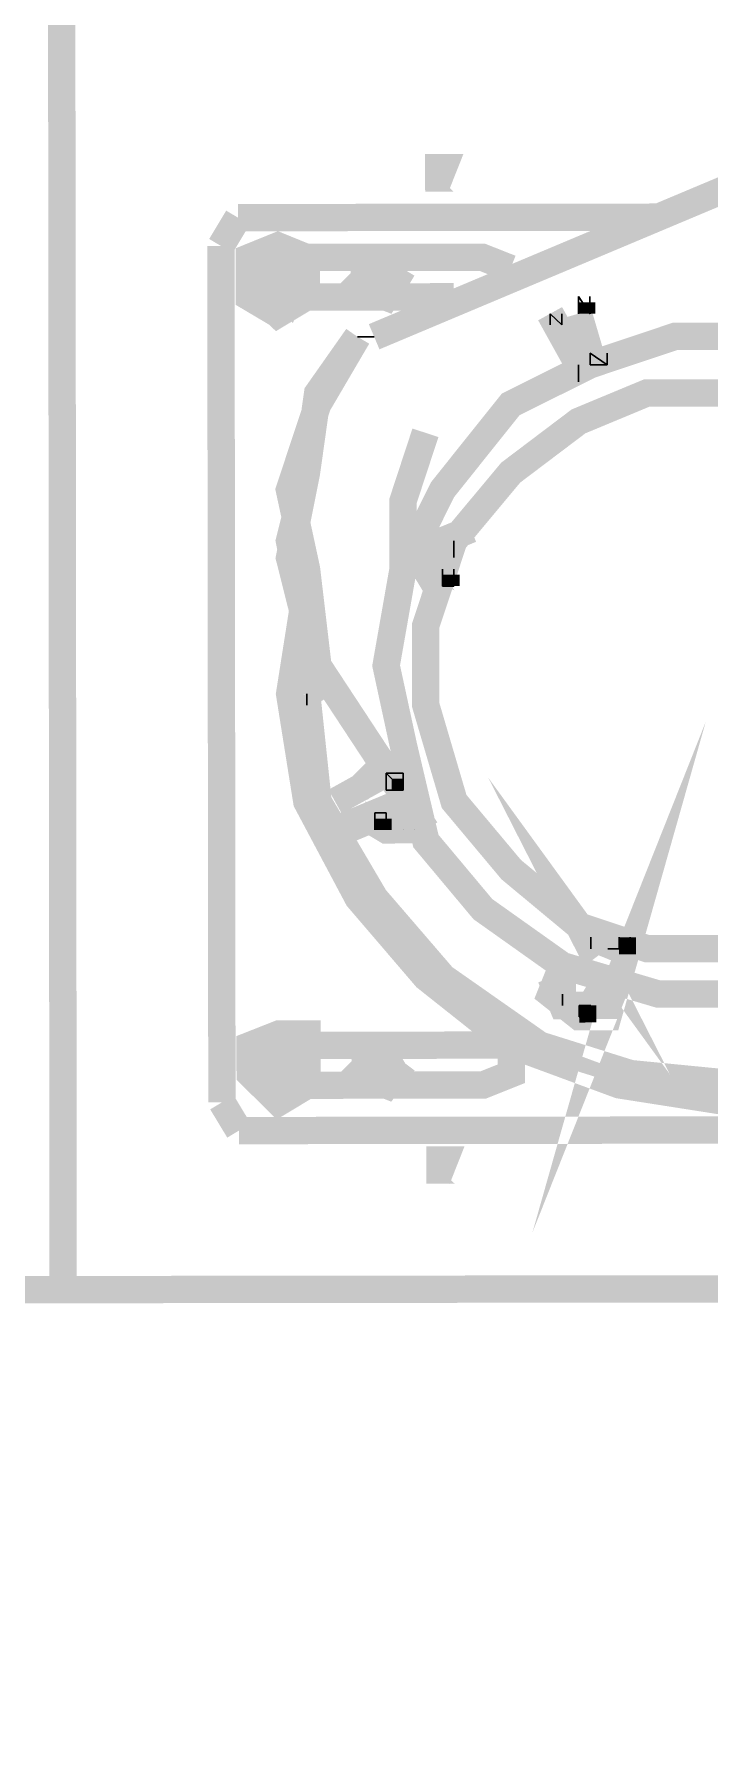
# Model space of a CAD drawing. Header units: feet. Extents: x -99009 to 3252343, y -11094690 to 9035152.
# Drawn here: x 2489379.5 to 2489543.1, y -1977747.6 to -1977335.6 of the extents above; entities that cross this region are included whole.
import ezdxf

# ---------------------------------------------------------------- set-up
doc = ezdxf.new("R2010")
doc.units = ezdxf.units.FT
doc.layers.add('1', color=1, linetype='Continuous')

# ---------------------------------------------------------------- blocks, each defined once
blk = doc.blocks.new('GRINDING MASTER')
at = {"linetype": 'ByBlock', "lineweight": -2, "transparency": 33554684}
for points in [[(1541496.55, -41159.63), (1541496.55, -41156.9), (1541500.69, -41156.9), (1541500.69, -41159.63), (1541496.55, -41159.63)], [(1541463.56, -41225.7), (1541463.56, -41222.89), (1541467.69, -41222.89), (1541467.69, -41225.7), (1541463.56, -41225.7)], [(1541451.16, -41275.23), (1541451.16, -41272.42), (1541453.97, -41272.42), (1541453.97, -41275.23), (1541451.16, -41275.23)], [(1541451.16, -41275.23), (1541451.16, -41272.42), (1541453.97, -41272.42), (1541453.97, -41275.23), (1541451.16, -41275.23)], [(1541451.16, -41275.23), (1541451.16, -41272.42), (1541451.16, -41272.42), (1541453.97, -41272.42), (1541453.97, -41275.23), (1541451.16, -41272.42), (1541451.16, -41272.42), (1541453.97, -41275.23), (1541451.16, -41275.23)], [(1541451.16, -41275.23), (1541451.16, -41272.42), (1541451.16, -41272.42), (1541453.97, -41272.42), (1541453.97, -41275.23), (1541451.16, -41272.42), (1541451.16, -41272.42), (1541453.97, -41275.23), (1541451.16, -41275.23)], [(1541451.16, -41275.23), (1541451.16, -41272.42), (1541451.16, -41272.42), (1541453.97, -41272.42), (1541453.97, -41275.23), (1541451.16, -41272.42), (1541451.16, -41272.42), (1541453.97, -41275.23), (1541451.16, -41275.23)], [(1541451.16, -41275.23), (1541451.16, -41272.42), (1541451.16, -41272.42), (1541453.97, -41272.42), (1541453.97, -41275.23), (1541451.16, -41272.42), (1541451.16, -41272.42), (1541453.97, -41275.23), (1541451.16, -41275.23)], [(1541451.16, -41275.23), (1541451.16, -41272.42), (1541451.16, -41272.42), (1541453.97, -41272.42), (1541453.97, -41275.23), (1541451.16, -41272.42), (1541451.16, -41272.42), (1541453.97, -41275.23), (1541451.16, -41275.23)], [(1541451.16, -41275.23), (1541451.16, -41272.42), (1541451.16, -41272.42), (1541453.97, -41272.42), (1541453.97, -41275.23), (1541451.16, -41272.42), (1541451.16, -41272.42), (1541453.97, -41275.23), (1541451.16, -41275.23)], [(1541447.02, -41284.82), (1541447.02, -41282.09), (1541451.16, -41282.09), (1541451.16, -41284.82), (1541447.02, -41284.82)], [(1541506.23, -41315.09), (1541506.23, -41310.95), (1541510.36, -41310.95), (1541510.36, -41315.09), (1541506.23, -41315.09)], [(1541496.55, -41331.62), (1541496.55, -41327.49), (1541500.69, -41327.49), (1541500.69, -41331.62), (1541496.55, -41331.62)]]:
    blk.add_hatch(color=256, dxfattribs=at).paths.add_polyline_path(points)
for points, const_width in [([(1541371.36, -41396.29), (1541371.36, -41086.7)], 6.63), ([(1541466.29, -41126.64), (1541459.43, -41126.64), (1541466.29, -41126.64)], 6.63), ([(1541463.56, -41129.37), (1541466.29, -41122.51), (1541459.43, -41122.51)], 3.28), ([(1541447.02, -41165.17), (1541532.36, -41129.37), (1541553.03, -41132.1), (1541572.29, -41143.1), (1541586.02, -41159.63), (1541595.61, -41178.9)], 6.63), ([(1541414.03, -41136.23), (1541409.9, -41143.1)], 6.63), ([(1541414.03, -41136.23), (1541515.82, -41136.23)], 6.63), ([(1541409.9, -41350.89), (1541409.9, -41143.1)], 6.63), ([(1541430.57, -41148.64), (1541430.57, -41155.5), (1541423.7, -41159.63), (1541416.76, -41155.5), (1541416.76, -41145.91), (1541423.7, -41143.1), (1541430.57, -41145.91)], 6.63), ([(1541426.43, -41155.5), (1541420.89, -41148.64), (1541426.43, -41145.91), (1541430.57, -41155.5), (1541423.7, -41159.63), (1541416.76, -41152.77), (1541416.76, -41145.91), (1541423.7, -41143.1), (1541430.57, -41145.91), (1541426.43, -41155.5)], 6.63), ([(1541430.57, -41145.91), (1541473.23, -41145.91), (1541480.1, -41148.64)], 6.63), ([(1541453.97, -41148.64), (1541449.83, -41155.5), (1541442.97, -41152.77), (1541449.83, -41145.91)], 6.63), ([(1541447.02, -41155.5), (1541453.97, -41152.77), (1541449.83, -41145.91), (1541442.97, -41145.91), (1541442.97, -41152.77)], 3.28), ([(1541466.29, -41155.5), (1541430.57, -41155.5)], 6.63), ([(1541496.55, -41172.04), (1541489.69, -41159.63)], 6.63), ([(1541496.55, -41159.63), (1541499.36, -41169.23)], 6.63), ([(1541459.43, -41284.82), (1541433.3, -41244.97), (1541430.57, -41221.57), (1541426.43, -41202.3), (1541433.3, -41181.63), (1541442.97, -41165.17)], 6.63), ([(1541442.97, -41165.17), (1541433.3, -41178.9), (1541430.57, -41198.17), (1541426.43, -41214.7), (1541430.57, -41235.29)], 6.63), ([(1541442.97, -41165.17), (1541433.3, -41178.9), (1541430.57, -41198.17), (1541426.43, -41218.76), (1541430.57, -41235.29)], 6.63), ([(1541608.02, -41247.7), (1541605.29, -41271.1), (1541595.61, -41291.69), (1541579.16, -41310.95), (1541558.49, -41320.63), (1541536.49, -41324.76), (1541515.82, -41324.76), (1541492.5, -41317.82), (1541473.23, -41304.09), (1541459.43, -41287.55), (1541453.97, -41264.23), (1541449.83, -41244.97), (1541453.97, -41221.57), (1541463.56, -41202.3), (1541480.1, -41181.63), (1541499.36, -41172.04), (1541519.95, -41165.17), (1541542.03, -41165.17), (1541565.35, -41176.17), (1541581.89, -41185.76)], 6.63), ([(1541598.42, -41247.7), (1541595.61, -41268.29), (1541586.02, -41284.82), (1541572.29, -41301.36), (1541555.76, -41310.95), (1541536.49, -41313.76), (1541513.09, -41313.76), (1541496.55, -41308.22), (1541480.1, -41294.5), (1541466.29, -41277.96), (1541459.43, -41254.56), (1541459.43, -41235.29), (1541466.29, -41214.7), (1541480.1, -41198.17), (1541496.55, -41185.76), (1541513.09, -41178.9), (1541536.49, -41178.9), (1541555.76, -41181.63), (1541572.29, -41192.63), (1541586.02, -41209.16), (1541595.61, -41225.7), (1541598.42, -41247.7)], 6.63), ([(1541459.43, -41188.49), (1541453.97, -41205.03), (1541453.97, -41221.57)], 6.63), ([(1541463.56, -41228.43), (1541459.43, -41221.57), (1541463.56, -41214.7), (1541470.42, -41211.89), (1541463.56, -41214.7), (1541459.43, -41221.57), (1541463.56, -41228.43)], 6.63), ([(1541463.56, -41221.57), (1541466.29, -41214.7)], 6.63), ([(1541631.42, -41247.7), (1541628.69, -41271.1), (1541619.01, -41297.23), (1541605.29, -41317.82), (1541581.89, -41334.35), (1541558.49, -41344.03), (1541532.36, -41350.89), (1541506.23, -41346.76), (1541480.1, -41337.08), (1541459.43, -41320.63), (1541442.97, -41301.36), (1541430.57, -41277.96), (1541426.43, -41251.83), (1541430.57, -41225.7)], 6.63), ([(1541430.57, -41251.83), (1541430.57, -41231.16)], 6.63), ([(1541430.57, -41251.83), (1541433.3, -41277.96), (1541447.02, -41301.36), (1541463.56, -41320.63), (1541486.96, -41337.08), (1541508.96, -41344.03), (1541536.49, -41346.76), (1541562.62, -41341.22), (1541581.89, -41330.22), (1541605.29, -41313.76), (1541619.01, -41291.69), (1541628.69, -41268.29), (1541628.69, -41242.16)], 6.63), ([(1541430.57, -41251.83), (1541437.43, -41247.7)], 6.63), ([(1541492.5, -41317.82), (1541489.69, -41324.76), (1541496.55, -41330.22), (1541503.5, -41330.22), (1541506.23, -41320.63), (1541503.5, -41327.49), (1541492.5, -41327.49), (1541489.69, -41320.63)], 6.63), ([(1541437.43, -41277.96), (1541449.83, -41271.1)], 6.63), ([(1541449.83, -41268.29), (1541442.97, -41275.23)], 6.63), ([(1541442.97, -41275.23), (1541449.83, -41268.29)], 6.63), ([(1541508.96, -41313.76), (1541503.5, -41317.82), (1541496.55, -41308.22), (1541499.36, -41313.76), (1541508.96, -41313.76)], 6.63), ([(1541437.43, -41284.82), (1541453.97, -41277.96)], 6.63), ([(1541456.7, -41277.96), (1541440.16, -41284.82)], 6.63), ([(1541442.97, -41280.69), (1541449.83, -41284.82), (1541459.43, -41284.82), (1541449.83, -41284.82), (1541442.97, -41280.69)], 6.63), ([(1541449.83, -41284.82), (1541456.7, -41284.82)], 6.63), ([(1541459.43, -41284.82), (1541453.97, -41284.82)], 6.63), ([(1541506.23, -41313.76), (1541499.36, -41310.95)], 6.63), ([(1541489.69, -41324.76), (1541492.5, -41317.82)], 6.63), ([(1541492.5, -41317.82), (1541492.5, -41324.76)], 6.63), ([(1541499.36, -41327.49), (1541503.5, -41320.63)], 6.63), ([(1541506.23, -41320.63), (1541503.5, -41327.49)], 6.63), ([(1541499.36, -41327.49), (1541492.5, -41327.49)], 6.63), ([(1541430.57, -41341.22), (1541430.57, -41346.76), (1541423.7, -41350.89), (1541416.76, -41344.03), (1541416.76, -41337.08), (1541423.7, -41334.35), (1541430.57, -41334.35), (1541430.57, -41341.22)], 6.63), ([(1541426.43, -41346.76), (1541420.89, -41341.22), (1541426.43, -41337.08), (1541430.57, -41346.76), (1541423.7, -41350.89), (1541416.76, -41344.03), (1541416.76, -41337.08), (1541423.7, -41334.35), (1541430.57, -41334.35), (1541430.57, -41341.22), (1541426.43, -41346.76)], 6.63), ([(1541430.57, -41346.76), (1541473.23, -41346.76), (1541480.1, -41344.03), (1541480.1, -41337.08), (1541473.23, -41337.08), (1541430.57, -41337.08)], 6.63), ([(1541453.97, -41341.22), (1541449.83, -41346.76), (1541442.97, -41344.03), (1541449.83, -41337.08)], 6.63), ([(1541447.02, -41346.76), (1541453.97, -41344.03), (1541449.83, -41337.08), (1541442.97, -41337.08), (1541442.97, -41344.03)], 3.28), ([(1541409.9, -41350.89), (1541414.03, -41357.75)], 6.63), ([(1541645.15, -41357.75), (1541414.03, -41357.75)], 6.63), ([(1541463.56, -41370.16), (1541466.29, -41363.29), (1541459.43, -41363.29)], 3.28), ([(1541466.29, -41367.35), (1541459.43, -41367.35), (1541466.29, -41367.35)], 6.63), ([(1541070.05, -41396.29), (1541371.36, -41396.29)], 6.63), ([(1541674.08, -41396.29), (1541371.36, -41396.29)], 6.63)]:
    blk.add_lwpolyline(points, dxfattribs=dict(at, const_width=const_width))
for points in [[(1541499.36, -41159.63), (1541496.55, -41155.5)], [(1541496.55, -41155.5), (1541499.36, -41159.63)], [(1541496.55, -41155.5), (1541496.55, -41159.63)], [(1541496.55, -41159.63), (1541496.55, -41155.5)], [(1541499.36, -41159.63), (1541496.55, -41155.5)], [(1541496.55, -41155.5), (1541499.36, -41159.63)], [(1541496.55, -41155.5), (1541496.55, -41159.63)], [(1541496.55, -41159.63), (1541496.55, -41155.5)], [(1541499.36, -41155.5), (1541499.36, -41159.63)], [(1541499.36, -41159.63), (1541499.36, -41155.5)], [(1541499.36, -41155.5), (1541499.36, -41159.63)], [(1541499.36, -41159.63), (1541499.36, -41155.5)], [(1541492.5, -41162.36), (1541489.69, -41159.63)], [(1541489.69, -41159.63), (1541492.5, -41162.36)], [(1541489.69, -41159.63), (1541489.69, -41162.36)], [(1541489.69, -41162.36), (1541489.69, -41159.63)], [(1541492.5, -41162.36), (1541489.69, -41159.63)], [(1541489.69, -41159.63), (1541492.5, -41162.36)], [(1541489.69, -41159.63), (1541489.69, -41162.36)], [(1541489.69, -41162.36), (1541489.69, -41159.63)], [(1541489.69, -41162.36), (1541489.69, -41159.63)], [(1541489.69, -41159.63), (1541489.69, -41162.36)], [(1541492.5, -41159.63), (1541492.5, -41162.36)], [(1541492.5, -41162.36), (1541492.5, -41159.63)], [(1541442.97, -41165.17), (1541447.02, -41165.17)], [(1541447.02, -41165.17), (1541442.97, -41165.17)], [(1541447.02, -41165.17), (1541442.97, -41165.17)], [(1541442.97, -41165.17), (1541447.02, -41165.17)], [(1541442.97, -41165.17), (1541447.02, -41165.17)], [(1541447.02, -41165.17), (1541442.97, -41165.17)], [(1541447.02, -41165.17), (1541442.97, -41165.17)], [(1541442.97, -41165.17), (1541447.02, -41165.17)], [(1541503.5, -41172.04), (1541499.36, -41169.23)], [(1541499.36, -41169.23), (1541503.5, -41172.04)], [(1541499.36, -41169.23), (1541499.36, -41172.04)], [(1541499.36, -41172.04), (1541499.36, -41169.23)], [(1541503.5, -41172.04), (1541499.36, -41169.23)], [(1541499.36, -41169.23), (1541503.5, -41172.04)], [(1541503.5, -41169.23), (1541503.5, -41172.04)], [(1541503.5, -41172.04), (1541503.5, -41169.23)], [(1541496.55, -41172.04), (1541496.55, -41176.17)], [(1541496.55, -41176.17), (1541496.55, -41172.04)], [(1541496.55, -41176.17), (1541496.55, -41172.04)], [(1541496.55, -41172.04), (1541496.55, -41176.17)], [(1541499.36, -41172.04), (1541503.5, -41172.04)], [(1541503.5, -41172.04), (1541499.36, -41172.04)], [(1541503.5, -41172.04), (1541499.36, -41172.04)], [(1541499.36, -41172.04), (1541503.5, -41172.04)], [(1541499.36, -41172.04), (1541503.5, -41172.04)], [(1541503.5, -41172.04), (1541499.36, -41172.04)], [(1541503.5, -41172.04), (1541499.36, -41172.04)], [(1541499.36, -41172.04), (1541503.5, -41172.04)], [(1541499.36, -41172.04), (1541503.5, -41172.04)], [(1541503.5, -41172.04), (1541499.36, -41172.04)], [(1541503.5, -41172.04), (1541499.36, -41172.04)], [(1541499.36, -41172.04), (1541503.5, -41172.04)], [(1541503.5, -41172.04), (1541503.5, -41172.04)], [(1541503.5, -41172.04), (1541503.5, -41172.04)], [(1541503.5, -41172.04), (1541503.5, -41172.04)], [(1541503.5, -41172.04), (1541503.5, -41172.04)], [(1541503.5, -41172.04), (1541503.5, -41172.04)], [(1541503.5, -41172.04), (1541503.5, -41172.04)], [(1541503.5, -41172.04), (1541503.5, -41172.04)], [(1541503.5, -41172.04), (1541503.5, -41172.04)], [(1541503.5, -41172.04), (1541503.5, -41172.04)], [(1541503.5, -41172.04), (1541503.5, -41172.04)], [(1541503.5, -41172.04), (1541503.5, -41172.04)], [(1541503.5, -41172.04), (1541503.5, -41172.04)], [(1541503.5, -41172.04), (1541503.5, -41172.04)], [(1541503.5, -41172.04), (1541503.5, -41172.04)], [(1541503.5, -41172.04), (1541503.5, -41172.04)], [(1541503.5, -41172.04), (1541503.5, -41172.04)], [(1541503.5, -41172.04), (1541503.5, -41172.04)], [(1541503.5, -41172.04), (1541503.5, -41172.04)], [(1541503.5, -41172.04), (1541503.5, -41172.04)], [(1541503.5, -41172.04), (1541503.5, -41172.04)], [(1541503.5, -41172.04), (1541503.5, -41172.04)], [(1541503.5, -41172.04), (1541503.5, -41172.04)], [(1541503.5, -41172.04), (1541503.5, -41172.04)], [(1541503.5, -41172.04), (1541503.5, -41172.04)], [(1541503.5, -41172.04), (1541503.5, -41172.04)], [(1541503.5, -41172.04), (1541503.5, -41172.04)], [(1541503.5, -41172.04), (1541503.5, -41172.04)], [(1541503.5, -41172.04), (1541503.5, -41172.04)], [(1541503.5, -41172.04), (1541503.5, -41172.04)], [(1541503.5, -41172.04), (1541503.5, -41172.04)], [(1541503.5, -41172.04), (1541503.5, -41172.04)], [(1541503.5, -41172.04), (1541503.5, -41172.04)], [(1541503.5, -41172.04), (1541503.5, -41172.04)], [(1541503.5, -41172.04), (1541503.5, -41172.04)], [(1541503.5, -41172.04), (1541503.5, -41172.04)], [(1541503.5, -41172.04), (1541503.5, -41172.04)], [(1541503.5, -41172.04), (1541503.5, -41172.04)], [(1541503.5, -41172.04), (1541503.5, -41172.04)], [(1541503.5, -41172.04), (1541503.5, -41172.04)], [(1541503.5, -41172.04), (1541503.5, -41172.04)], [(1541503.5, -41172.04), (1541503.5, -41172.04)], [(1541503.5, -41172.04), (1541503.5, -41172.04)], [(1541503.5, -41172.04), (1541503.5, -41172.04)], [(1541503.5, -41172.04), (1541503.5, -41172.04)], [(1541503.5, -41172.04), (1541503.5, -41172.04)], [(1541503.5, -41172.04), (1541503.5, -41172.04)], [(1541503.5, -41172.04), (1541503.5, -41172.04)], [(1541503.5, -41172.04), (1541503.5, -41172.04)], [(1541466.29, -41214.7), (1541466.29, -41218.76)], [(1541466.29, -41218.76), (1541466.29, -41214.7)], [(1541466.29, -41218.76), (1541466.29, -41214.7)], [(1541466.29, -41214.7), (1541466.29, -41218.76)], [(1541463.56, -41221.57), (1541463.56, -41221.57)], [(1541463.56, -41221.57), (1541463.56, -41221.57)], [(1541463.56, -41221.57), (1541463.56, -41221.57)], [(1541463.56, -41221.57), (1541463.56, -41221.57)], [(1541463.56, -41221.57), (1541463.56, -41225.7)], [(1541463.56, -41225.7), (1541463.56, -41221.57)], [(1541466.29, -41221.57), (1541466.29, -41225.7)], [(1541466.29, -41225.7), (1541466.29, -41221.57)], [(1541463.56, -41225.7), (1541466.29, -41225.7)], [(1541466.29, -41225.7), (1541463.56, -41225.7)], [(1541466.29, -41225.7), (1541463.56, -41225.7)], [(1541463.56, -41225.7), (1541466.29, -41225.7)], [(1541430.57, -41251.83), (1541430.57, -41254.56)], [(1541430.57, -41254.56), (1541430.57, -41251.83)], [(1541430.57, -41254.56), (1541430.57, -41251.83)], [(1541430.57, -41251.83), (1541430.57, -41254.56)], [(1541430.57, -41251.83), (1541430.57, -41254.56)], [(1541430.57, -41254.56), (1541430.57, -41251.83)], [(1541430.57, -41254.56), (1541430.57, -41251.83)], [(1541430.57, -41251.83), (1541430.57, -41254.56)], [(1541430.57, -41251.83), (1541430.57, -41254.56)], [(1541430.57, -41254.56), (1541430.57, -41251.83)], [(1541430.57, -41254.56), (1541430.57, -41251.83)], [(1541430.57, -41251.83), (1541430.57, -41254.56)], [(1541430.57, -41251.83), (1541430.57, -41254.56)], [(1541430.57, -41254.56), (1541430.57, -41251.83)], [(1541430.57, -41254.56), (1541430.57, -41251.83)], [(1541430.57, -41251.83), (1541430.57, -41254.56)], [(1541430.57, -41251.83), (1541430.57, -41254.56)], [(1541430.57, -41254.56), (1541430.57, -41251.83)], [(1541430.57, -41254.56), (1541430.57, -41251.83)], [(1541430.57, -41251.83), (1541430.57, -41254.56)], [(1541430.57, -41251.83), (1541430.57, -41254.56)], [(1541430.57, -41254.56), (1541430.57, -41251.83)], [(1541430.57, -41251.83), (1541430.57, -41251.83)], [(1541430.57, -41251.83), (1541430.57, -41251.83)], [(1541430.57, -41251.83), (1541430.57, -41251.83)], [(1541430.57, -41251.83), (1541430.57, -41251.83)], [(1541430.57, -41251.83), (1541430.57, -41251.83)], [(1541430.57, -41251.83), (1541430.57, -41251.83)], [(1541430.57, -41251.83), (1541430.57, -41251.83)], [(1541430.57, -41251.83), (1541430.57, -41251.83)], [(1541430.57, -41251.83), (1541430.57, -41251.83)], [(1541430.57, -41251.83), (1541430.57, -41251.83)], [(1541430.57, -41251.83), (1541430.57, -41251.83)], [(1541430.57, -41251.83), (1541430.57, -41251.83)], [(1541430.57, -41251.83), (1541430.57, -41251.83)], [(1541430.57, -41251.83), (1541430.57, -41251.83)], [(1541430.57, -41251.83), (1541430.57, -41251.83)], [(1541430.57, -41251.83), (1541430.57, -41251.83)], [(1541430.57, -41251.83), (1541430.57, -41251.83)], [(1541430.57, -41251.83), (1541430.57, -41251.83)], [(1541430.57, -41251.83), (1541430.57, -41251.83)], [(1541430.57, -41251.83), (1541430.57, -41251.83)], [(1541430.57, -41251.83), (1541430.57, -41251.83)], [(1541430.57, -41251.83), (1541430.57, -41251.83)], [(1541430.57, -41251.83), (1541430.57, -41251.83)], [(1541430.57, -41251.83), (1541430.57, -41251.83)], [(1541430.57, -41251.83), (1541430.57, -41251.83)], [(1541430.57, -41251.83), (1541430.57, -41251.83)], [(1541430.57, -41251.83), (1541430.57, -41251.83)], [(1541430.57, -41251.83), (1541430.57, -41251.83)], [(1541430.57, -41251.83), (1541430.57, -41251.83)], [(1541430.57, -41251.83), (1541430.57, -41251.83)], [(1541430.57, -41251.83), (1541430.57, -41251.83)], [(1541430.57, -41251.83), (1541430.57, -41251.83)], [(1541430.57, -41251.83), (1541430.57, -41251.83)], [(1541430.57, -41251.83), (1541430.57, -41251.83)], [(1541430.57, -41251.83), (1541430.57, -41251.83)], [(1541430.57, -41251.83), (1541430.57, -41251.83)], [(1541430.57, -41251.83), (1541430.57, -41251.83)], [(1541430.57, -41251.83), (1541430.57, -41251.83)], [(1541430.57, -41251.83), (1541430.57, -41251.83)], [(1541430.57, -41251.83), (1541430.57, -41251.83)], [(1541430.57, -41254.56), (1541430.57, -41254.56)], [(1541430.57, -41254.56), (1541430.57, -41254.56)], [(1541430.57, -41254.56), (1541430.57, -41254.56)], [(1541430.57, -41254.56), (1541430.57, -41254.56)], [(1541430.57, -41254.56), (1541430.57, -41254.56)], [(1541430.57, -41254.56), (1541430.57, -41254.56)], [(1541430.57, -41254.56), (1541430.57, -41254.56)], [(1541430.57, -41254.56), (1541430.57, -41254.56)], [(1541430.57, -41254.56), (1541430.57, -41254.56)], [(1541430.57, -41254.56), (1541430.57, -41254.56)], [(1541449.83, -41271.1), (1541449.83, -41275.23)], [(1541449.83, -41275.23), (1541449.83, -41271.1)], [(1541449.83, -41271.1), (1541449.83, -41275.23)], [(1541449.83, -41275.23), (1541449.83, -41271.1)], [(1541453.97, -41275.23), (1541449.83, -41271.1)], [(1541449.83, -41271.1), (1541453.97, -41275.23)], [(1541449.83, -41271.1), (1541449.83, -41275.23)], [(1541449.83, -41275.23), (1541449.83, -41271.1)], [(1541453.97, -41275.23), (1541449.83, -41271.1)], [(1541449.83, -41271.1), (1541453.97, -41275.23)], [(1541449.83, -41271.1), (1541453.97, -41271.1)], [(1541453.97, -41271.1), (1541449.83, -41271.1)], [(1541453.97, -41275.23), (1541449.83, -41271.1)], [(1541449.83, -41271.1), (1541453.97, -41275.23)], [(1541449.83, -41271.1), (1541449.83, -41275.23)], [(1541449.83, -41275.23), (1541449.83, -41271.1)], [(1541453.97, -41275.23), (1541449.83, -41271.1)], [(1541449.83, -41271.1), (1541453.97, -41275.23)], [(1541449.83, -41271.1), (1541453.97, -41271.1)], [(1541453.97, -41271.1), (1541449.83, -41271.1)], [(1541453.97, -41275.23), (1541449.83, -41271.1)], [(1541449.83, -41271.1), (1541453.97, -41275.23)], [(1541449.83, -41271.1), (1541449.83, -41275.23)], [(1541449.83, -41275.23), (1541449.83, -41271.1)], [(1541453.97, -41275.23), (1541449.83, -41271.1)], [(1541449.83, -41271.1), (1541453.97, -41275.23)], [(1541449.83, -41271.1), (1541453.97, -41271.1)], [(1541453.97, -41271.1), (1541449.83, -41271.1)], [(1541453.97, -41275.23), (1541449.83, -41271.1)], [(1541449.83, -41271.1), (1541453.97, -41275.23)], [(1541449.83, -41271.1), (1541449.83, -41275.23)], [(1541449.83, -41275.23), (1541449.83, -41271.1)], [(1541453.97, -41275.23), (1541449.83, -41271.1)], [(1541449.83, -41271.1), (1541453.97, -41275.23)], [(1541449.83, -41271.1), (1541453.97, -41271.1)], [(1541453.97, -41271.1), (1541449.83, -41271.1)], [(1541453.97, -41275.23), (1541449.83, -41271.1)], [(1541449.83, -41271.1), (1541453.97, -41275.23)], [(1541449.83, -41271.1), (1541449.83, -41275.23)], [(1541449.83, -41275.23), (1541449.83, -41271.1)], [(1541453.97, -41275.23), (1541449.83, -41271.1)], [(1541449.83, -41271.1), (1541453.97, -41275.23)], [(1541449.83, -41271.1), (1541453.97, -41271.1)], [(1541453.97, -41271.1), (1541449.83, -41271.1)], [(1541453.97, -41275.23), (1541449.83, -41271.1)], [(1541449.83, -41271.1), (1541453.97, -41275.23)], [(1541449.83, -41271.1), (1541449.83, -41275.23)], [(1541449.83, -41275.23), (1541449.83, -41271.1)], [(1541453.97, -41275.23), (1541449.83, -41271.1)], [(1541449.83, -41271.1), (1541453.97, -41275.23)], [(1541449.83, -41271.1), (1541453.97, -41271.1)], [(1541453.97, -41271.1), (1541449.83, -41271.1)], [(1541449.83, -41271.1), (1541453.97, -41271.1)], [(1541453.97, -41271.1), (1541449.83, -41271.1)], [(1541453.97, -41271.1), (1541449.83, -41271.1)], [(1541449.83, -41271.1), (1541453.97, -41271.1)], [(1541449.83, -41271.1), (1541453.97, -41271.1)], [(1541453.97, -41271.1), (1541449.83, -41271.1)], [(1541453.97, -41271.1), (1541449.83, -41271.1)], [(1541449.83, -41271.1), (1541453.97, -41271.1)], [(1541449.83, -41271.1), (1541453.97, -41271.1)], [(1541453.97, -41271.1), (1541449.83, -41271.1)], [(1541453.97, -41275.23), (1541449.83, -41271.1)], [(1541449.83, -41271.1), (1541453.97, -41275.23)], [(1541449.83, -41271.1), (1541449.83, -41275.23)], [(1541449.83, -41275.23), (1541449.83, -41271.1)], [(1541453.97, -41275.23), (1541449.83, -41271.1)], [(1541449.83, -41271.1), (1541453.97, -41275.23)], [(1541453.97, -41271.1), (1541453.97, -41275.23)], [(1541453.97, -41275.23), (1541453.97, -41271.1)], [(1541453.97, -41271.1), (1541453.97, -41275.23)], [(1541453.97, -41275.23), (1541453.97, -41271.1)], [(1541453.97, -41271.1), (1541453.97, -41275.23)], [(1541453.97, -41275.23), (1541453.97, -41271.1)], [(1541453.97, -41271.1), (1541453.97, -41275.23)], [(1541453.97, -41275.23), (1541453.97, -41271.1)], [(1541453.97, -41271.1), (1541453.97, -41275.23)], [(1541453.97, -41275.23), (1541453.97, -41271.1)], [(1541453.97, -41271.1), (1541453.97, -41275.23)], [(1541453.97, -41275.23), (1541453.97, -41271.1)], [(1541453.97, -41271.1), (1541453.97, -41275.23)], [(1541453.97, -41275.23), (1541453.97, -41271.1)], [(1541453.97, -41271.1), (1541453.97, -41275.23)], [(1541453.97, -41275.23), (1541453.97, -41271.1)], [(1541453.97, -41271.1), (1541453.97, -41271.1)], [(1541453.97, -41271.1), (1541453.97, -41271.1)], [(1541453.97, -41271.1), (1541453.97, -41275.23)], [(1541453.97, -41275.23), (1541453.97, -41271.1)], [(1541449.83, -41275.23), (1541453.97, -41275.23)], [(1541453.97, -41275.23), (1541449.83, -41275.23)], [(1541449.83, -41275.23), (1541453.97, -41275.23)], [(1541453.97, -41275.23), (1541449.83, -41275.23)], [(1541449.83, -41275.23), (1541453.97, -41275.23)], [(1541453.97, -41275.23), (1541449.83, -41275.23)], [(1541449.83, -41275.23), (1541453.97, -41275.23)], [(1541453.97, -41275.23), (1541449.83, -41275.23)], [(1541449.83, -41275.23), (1541453.97, -41275.23)], [(1541453.97, -41275.23), (1541449.83, -41275.23)], [(1541449.83, -41275.23), (1541453.97, -41275.23)], [(1541453.97, -41275.23), (1541449.83, -41275.23)], [(1541453.97, -41275.23), (1541453.97, -41275.23)], [(1541453.97, -41275.23), (1541453.97, -41275.23)], [(1541453.97, -41275.23), (1541453.97, -41275.23)], [(1541453.97, -41275.23), (1541453.97, -41275.23)], [(1541447.02, -41280.69), (1541449.83, -41280.69)], [(1541449.83, -41280.69), (1541447.02, -41280.69)], [(1541449.83, -41280.69), (1541447.02, -41280.69)], [(1541447.02, -41280.69), (1541449.83, -41280.69)], [(1541447.02, -41280.69), (1541447.02, -41284.82)], [(1541447.02, -41284.82), (1541447.02, -41280.69)], [(1541449.83, -41280.69), (1541449.83, -41284.82)], [(1541449.83, -41284.82), (1541449.83, -41280.69)], [(1541453.97, -41284.82), (1541453.97, -41284.82)], [(1541453.97, -41284.82), (1541453.97, -41284.82)], [(1541453.97, -41284.82), (1541453.97, -41284.82)], [(1541453.97, -41284.82), (1541453.97, -41284.82)], [(1541456.7, -41284.82), (1541456.7, -41284.82)], [(1541456.7, -41284.82), (1541456.7, -41284.82)], [(1541456.7, -41284.82), (1541456.7, -41284.82)], [(1541456.7, -41284.82), (1541456.7, -41284.82)], [(1541499.36, -41310.95), (1541499.36, -41313.76)], [(1541499.36, -41313.76), (1541499.36, -41310.95)], [(1541499.36, -41313.76), (1541499.36, -41310.95)], [(1541499.36, -41310.95), (1541499.36, -41313.76)], [(1541506.23, -41310.95), (1541506.23, -41313.76)], [(1541506.23, -41313.76), (1541506.23, -41310.95)], [(1541508.96, -41310.95), (1541508.96, -41313.76)], [(1541508.96, -41313.76), (1541508.96, -41310.95)], [(1541503.5, -41313.76), (1541506.23, -41313.76)], [(1541506.23, -41313.76), (1541503.5, -41313.76)], [(1541506.23, -41313.76), (1541503.5, -41313.76)], [(1541503.5, -41313.76), (1541506.23, -41313.76)], [(1541506.23, -41313.76), (1541506.23, -41313.76)], [(1541506.23, -41313.76), (1541506.23, -41313.76)], [(1541506.23, -41313.76), (1541506.23, -41313.76)], [(1541506.23, -41313.76), (1541506.23, -41313.76)], [(1541492.5, -41324.76), (1541492.5, -41327.49)], [(1541492.5, -41327.49), (1541492.5, -41324.76)], [(1541492.5, -41327.49), (1541492.5, -41324.76)], [(1541492.5, -41324.76), (1541492.5, -41327.49)], [(1541496.55, -41327.49), (1541496.55, -41330.22)], [(1541496.55, -41330.22), (1541496.55, -41327.49)], [(1541496.55, -41330.22), (1541496.55, -41327.49)], [(1541496.55, -41327.49), (1541496.55, -41330.22)], [(1541496.55, -41327.49), (1541499.36, -41327.49)], [(1541499.36, -41327.49), (1541496.55, -41327.49)], [(1541496.55, -41330.22), (1541499.36, -41330.22)], [(1541499.36, -41330.22), (1541496.55, -41330.22)]]:
    blk.add_lwpolyline(points, dxfattribs=at)

msp = doc.modelspace()

# ---------------------------------------------------------------- linework, layer by layer
at = {"layer": '1'}
msp.add_arc((2520410.24778, -1978395.99612), 100000, 84.1346387202, 194.3871675539, dxfattribs=at)

# ---------------------------------------------------------------- block references
at = {"transparency": 33554684, "rotation": 0.06505171407317947}
msp.add_blockref('GRINDING MASTER', (947969.19485, -1937994.01305), dxfattribs=at)

doc.saveas('drawing.dxf')
